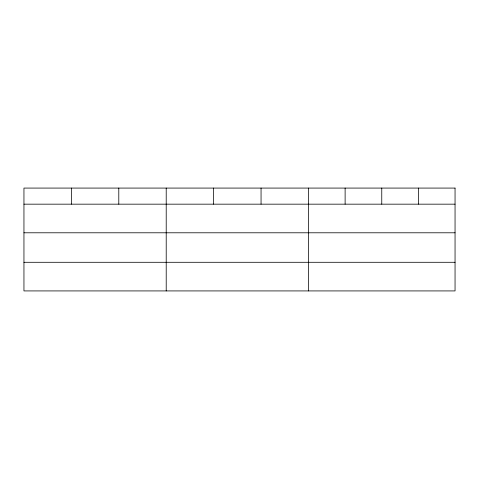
<?xml version="1.0" encoding="UTF-8"?>
<svg xmlns="http://www.w3.org/2000/svg" width="479" height="479" viewBox="0 0 479 479"><rect width="100%" height="100%" fill="white"/><g stroke="black" fill="none" stroke-linecap="round" stroke-linejoin="round"><path stroke-width="0.72" d="M23.95 204.168L455.05 204.168M23.95 232.794L455.05 232.794M23.95 262.294L455.05 262.294M418.406 188.079L418.406 204.168M381.763 188.079L381.763 204.168M345.12 188.079L345.12 204.168M308.476 188.079L308.476 290.921M261.055 188.079L261.055 204.168M213.634 188.079L213.634 204.168M166.213 188.079L166.213 290.921M118.792 188.079L118.792 204.168M71.371 188.079L71.371 204.168M455.05 188.079L23.95 188.079L23.95 290.921L455.05 290.921L455.05 188.079"/></g></svg>
